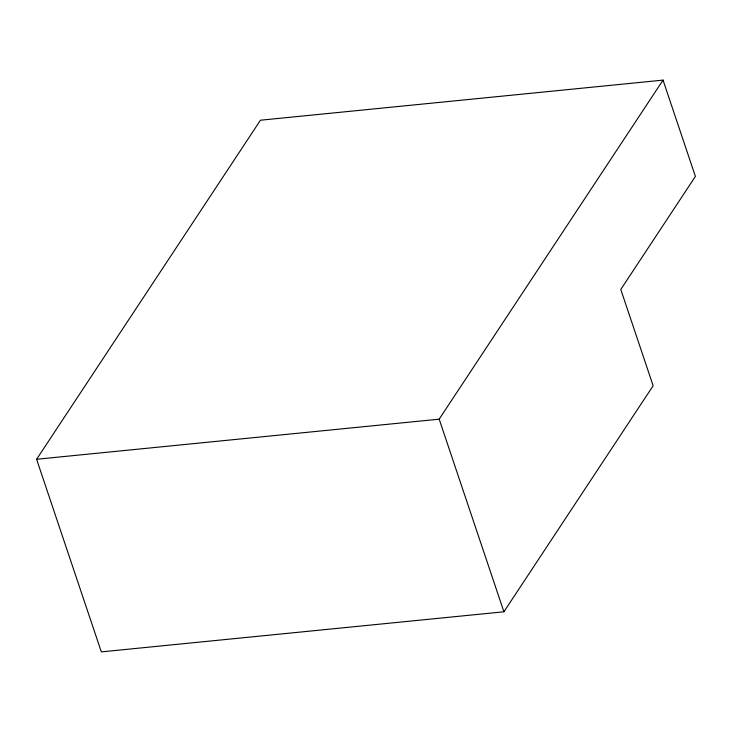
<?xml version="1.0" encoding="UTF-8"?>
<svg xmlns="http://www.w3.org/2000/svg" width="732" height="732" viewBox="0 0 732 732"><rect width="100%" height="100%" fill="white"/><g stroke="black" fill="none" stroke-linecap="round" stroke-linejoin="round"><path stroke-width="1.1" d="M36.6 459.266L260.455 120.213L663.036 80.117L695.4 176.43L620.782 289.451L653.145 385.755L503.909 611.787L101.327 651.883L36.6 459.266L439.182 419.171L663.036 80.117M439.182 419.171L503.909 611.787"/></g></svg>
